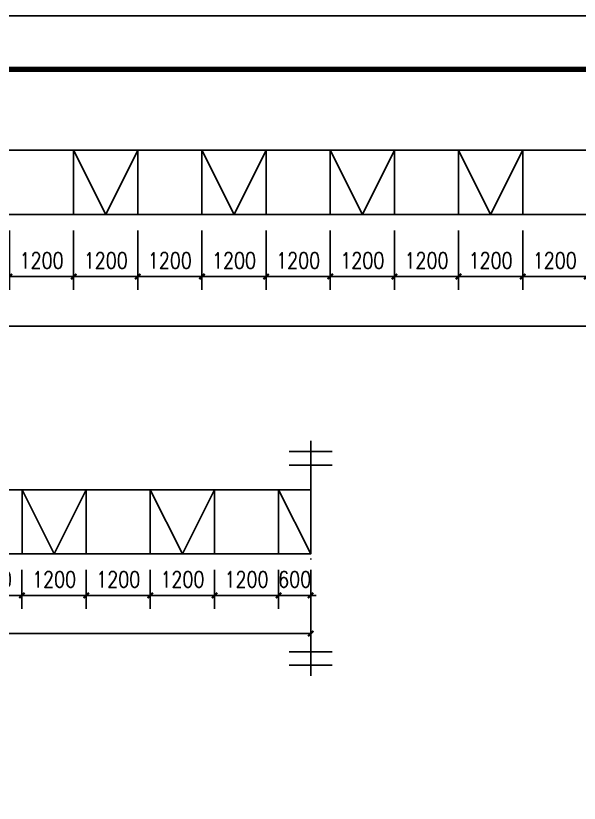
# Model space of a CAD drawing. Extents: x 3757684 to 3906284, y -130571 to 413559.
# Drawn here: x 3806945 to 3817486, y 398830 to 413559 of the extents above; entities that cross this region are included whole.
import ezdxf

# ---------------------------------------------------------------- set-up
doc = ezdxf.new("R2010")
doc.units = 0
doc.header["$LTSCALE"] = 1000
doc.header["$MEASUREMENT"] = 0
doc.linetypes.add('DOTE', pattern=[2.42, 2, -0.2, 0.02, -0.2])
doc.layers.get('0').update_dxf_attribs({"color": 4, "linetype": 'CONTINUOUS'})
doc.layers.get('Defpoints').update_dxf_attribs({"linetype": 'CONTINUOUS'})
for name, color, linetype in [('DIM_SYMB', 3, 'CONTINUOUS'), ('PUB_DIM', 3, 'CONTINUOUS'), ('PUB_TITLE', 4, 'CONTINUOUS')]:
    doc.layers.add(name, color=color, linetype=linetype)
doc.styles.add('DIM_FONT', font='SIMPLEX.shx', dxfattribs={"width": 0.8})
doc.dimstyles.new('DIMN', dxfattribs={"dimtxt": 300, "dimasz": 100, "dimexe": 250, "dimexo": 300, "dimgap": 150, "dimtad": 1, "dimdec": 0, "dimzin": 0, "dimdsep": 46, "dimtxsty": 'DIM_FONT', "dimblk": 'ARCHTICK', "dimcen": 0.09, "dimclrt": 7, "dimazin": 2, "dimtfac": 1, "dimtdec": 0, "dimtix": 1, "dimtmove": 2, "dimatfit": 3, "dimldrblk": 'ARCHTICK', "dimfxl": 0, "dimtolj": 1, "dimtzin": 0, "dimarcsym": 0})

# ---------------------------------------------------------------- blocks, each defined once
blk = doc.blocks.new('_ArchTick')
at = {"color": 0, "linetype": 'ByBlock', "const_width": 0.4}
blk.add_lwpolyline([(-0.5, -0.5), (0.5, 0.5)], dxfattribs=at)
blk = doc.blocks.new('*D285')
at = {"layer": 'Defpoints', "color": 0}
for p in [(3791462, 403495), (3812462, 403495), (3812462, 402002)]:
    blk.add_point(p, dxfattribs=at)
at = {"layer": 'PUB_DIM', "color": 0, "lineweight": -2}
for p, q in [((3791462, 403195), (3791462, 401752)), ((3812462, 403195), (3812462, 401752)), ((3791462, 402002), (3812462, 402002))]:
    blk.add_line(p, q, dxfattribs=at)
at = {"layer": 'PUB_DIM', "color": 0, "lineweight": -2, "xscale": 100, "yscale": 100, "zscale": 100, "rotation": 180}
blk.add_blockref('_ArchTick', (3791462, 402002), dxfattribs=at)
at = {"layer": 'PUB_DIM', "color": 0, "lineweight": -2, "xscale": 100, "yscale": 100, "zscale": 100}
blk.add_blockref('_ArchTick', (3812462, 402002), dxfattribs=at)
at = {"layer": 'PUB_DIM', "color": 7, "insert": (3801962, 402302), "char_height": 300, "attachment_point": 5, "style": 'DIM_FONT'}
blk.add_mtext('\\A1;21000', dxfattribs=at)
blk = doc.blocks.new('*D298')
at = {"layer": 'Defpoints', "color": 0}
for p in [(3805862, 403495), (3807062, 403495), (3807062, 402717)]:
    blk.add_point(p, dxfattribs=at)
at = {"layer": 'PUB_DIM', "color": 0, "lineweight": -2}
for p, q in [((3805862, 403195), (3805862, 402467)), ((3807062, 403195), (3807062, 402467)), ((3805862, 402717), (3807062, 402717))]:
    blk.add_line(p, q, dxfattribs=at)
at = {"layer": 'PUB_DIM', "color": 0, "lineweight": -2, "xscale": 100, "yscale": 100, "zscale": 100, "rotation": 180}
blk.add_blockref('_ArchTick', (3805862, 402717), dxfattribs=at)
at = {"layer": 'PUB_DIM', "color": 0, "lineweight": -2, "xscale": 100, "yscale": 100, "zscale": 100}
blk.add_blockref('_ArchTick', (3807062, 402717), dxfattribs=at)
at = {"layer": 'PUB_DIM', "color": 7, "insert": (3806462, 403017), "char_height": 300, "attachment_point": 5, "style": 'DIM_FONT'}
blk.add_mtext('\\A1;1200', dxfattribs=at)
blk = doc.blocks.new('*D299')
at = {"layer": 'Defpoints', "color": 0}
for p in [(3807062, 403495), (3808262, 403495), (3808262, 402717)]:
    blk.add_point(p, dxfattribs=at)
at = {"layer": 'PUB_DIM', "color": 0, "lineweight": -2}
for p, q in [((3807062, 403195), (3807062, 402467)), ((3808262, 403195), (3808262, 402467)), ((3807062, 402717), (3808262, 402717))]:
    blk.add_line(p, q, dxfattribs=at)
at = {"layer": 'PUB_DIM', "color": 0, "lineweight": -2, "xscale": 100, "yscale": 100, "zscale": 100, "rotation": 180}
blk.add_blockref('_ArchTick', (3807062, 402717), dxfattribs=at)
at = {"layer": 'PUB_DIM', "color": 0, "lineweight": -2, "xscale": 100, "yscale": 100, "zscale": 100}
blk.add_blockref('_ArchTick', (3808262, 402717), dxfattribs=at)
at = {"layer": 'PUB_DIM', "color": 7, "insert": (3807662, 403017), "char_height": 300, "attachment_point": 5, "style": 'DIM_FONT'}
blk.add_mtext('\\A1;1200', dxfattribs=at)
blk = doc.blocks.new('*D300')
at = {"layer": 'Defpoints', "color": 0}
for p in [(3808262, 403495), (3809462, 403495), (3809462, 402717)]:
    blk.add_point(p, dxfattribs=at)
at = {"layer": 'PUB_DIM', "color": 0, "lineweight": -2}
for p, q in [((3808262, 403195), (3808262, 402467)), ((3809462, 403195), (3809462, 402467)), ((3808262, 402717), (3809462, 402717))]:
    blk.add_line(p, q, dxfattribs=at)
at = {"layer": 'PUB_DIM', "color": 0, "lineweight": -2, "xscale": 100, "yscale": 100, "zscale": 100, "rotation": 180}
blk.add_blockref('_ArchTick', (3808262, 402717), dxfattribs=at)
at = {"layer": 'PUB_DIM', "color": 0, "lineweight": -2, "xscale": 100, "yscale": 100, "zscale": 100}
blk.add_blockref('_ArchTick', (3809462, 402717), dxfattribs=at)
at = {"layer": 'PUB_DIM', "color": 7, "insert": (3808862, 403017), "char_height": 300, "attachment_point": 5, "style": 'DIM_FONT'}
blk.add_mtext('\\A1;1200', dxfattribs=at)
blk = doc.blocks.new('*D301')
at = {"layer": 'Defpoints', "color": 0}
for p in [(3809462, 403495), (3810662, 403495), (3810662, 402717)]:
    blk.add_point(p, dxfattribs=at)
at = {"layer": 'PUB_DIM', "color": 0, "lineweight": -2}
for p, q in [((3809462, 403195), (3809462, 402467)), ((3810662, 403195), (3810662, 402467)), ((3809462, 402717), (3810662, 402717))]:
    blk.add_line(p, q, dxfattribs=at)
at = {"layer": 'PUB_DIM', "color": 0, "lineweight": -2, "xscale": 100, "yscale": 100, "zscale": 100, "rotation": 180}
blk.add_blockref('_ArchTick', (3809462, 402717), dxfattribs=at)
at = {"layer": 'PUB_DIM', "color": 0, "lineweight": -2, "xscale": 100, "yscale": 100, "zscale": 100}
blk.add_blockref('_ArchTick', (3810662, 402717), dxfattribs=at)
at = {"layer": 'PUB_DIM', "color": 7, "insert": (3810062, 403017), "char_height": 300, "attachment_point": 5, "style": 'DIM_FONT'}
blk.add_mtext('\\A1;1200', dxfattribs=at)
blk = doc.blocks.new('*D302')
at = {"layer": 'Defpoints', "color": 0}
for p in [(3810662, 403495), (3811862, 403495), (3811862, 402717)]:
    blk.add_point(p, dxfattribs=at)
at = {"layer": 'PUB_DIM', "color": 0, "lineweight": -2}
for p, q in [((3810662, 403195), (3810662, 402467)), ((3811862, 403195), (3811862, 402467)), ((3810662, 402717), (3811862, 402717))]:
    blk.add_line(p, q, dxfattribs=at)
at = {"layer": 'PUB_DIM', "color": 0, "lineweight": -2, "xscale": 100, "yscale": 100, "zscale": 100, "rotation": 180}
blk.add_blockref('_ArchTick', (3810662, 402717), dxfattribs=at)
at = {"layer": 'PUB_DIM', "color": 0, "lineweight": -2, "xscale": 100, "yscale": 100, "zscale": 100}
blk.add_blockref('_ArchTick', (3811862, 402717), dxfattribs=at)
at = {"layer": 'PUB_DIM', "color": 7, "insert": (3811262, 403017), "char_height": 300, "attachment_point": 5, "style": 'DIM_FONT'}
blk.add_mtext('\\A1;1200', dxfattribs=at)
blk = doc.blocks.new('*D303')
at = {"layer": 'Defpoints', "color": 0}
for p in [(3811862, 403495), (3812462, 403495), (3812462, 402717)]:
    blk.add_point(p, dxfattribs=at)
at = {"layer": 'PUB_DIM', "color": 0, "lineweight": -2}
for p, q in [((3811862, 403195), (3811862, 402467)), ((3812462, 403195), (3812462, 402467)), ((3811862, 402717), (3811762, 402717)), ((3811862, 402717), (3812462, 402717)), ((3812462, 402717), (3812562, 402717))]:
    blk.add_line(p, q, dxfattribs=at)
at = {"layer": 'PUB_DIM', "color": 0, "lineweight": -2, "xscale": 100, "yscale": 100, "zscale": 100}
blk.add_blockref('_ArchTick', (3811862, 402717), dxfattribs=at)
at = {"layer": 'PUB_DIM', "color": 0, "lineweight": -2, "xscale": 100, "yscale": 100, "zscale": 100, "rotation": 180}
blk.add_blockref('_ArchTick', (3812462, 402717), dxfattribs=at)
at = {"layer": 'PUB_DIM', "color": 7, "insert": (3812162, 403017), "char_height": 300, "attachment_point": 5, "style": 'DIM_FONT'}
blk.add_mtext('\\A1;600', dxfattribs=at)
blk = doc.blocks.new('*D305')
at = {"layer": 'Defpoints', "color": 0}
for p in [(3778028, 409843), (3821228, 409843), (3821228, 407754)]:
    blk.add_point(p, dxfattribs=at)
at = {"layer": 'PUB_DIM', "color": 0, "lineweight": -2}
for p, q in [((3778028, 409543), (3778028, 407504)), ((3821228, 409543), (3821228, 407504)), ((3778028, 407754), (3821228, 407754))]:
    blk.add_line(p, q, dxfattribs=at)
at = {"layer": 'PUB_DIM', "color": 0, "lineweight": -2, "xscale": 100, "yscale": 100, "zscale": 100, "rotation": 180}
blk.add_blockref('_ArchTick', (3778028, 407754), dxfattribs=at)
at = {"layer": 'PUB_DIM', "color": 0, "lineweight": -2, "xscale": 100, "yscale": 100, "zscale": 100}
blk.add_blockref('_ArchTick', (3821228, 407754), dxfattribs=at)
at = {"layer": 'PUB_DIM', "color": 7, "insert": (3799628, 408054), "char_height": 300, "attachment_point": 5, "style": 'DIM_FONT'}
blk.add_mtext('\\A1;43200', dxfattribs=at)
blk = doc.blocks.new('*D331')
at = {"layer": 'Defpoints', "color": 0}
for p in [(3806828, 409843), (3808028, 409843), (3808028, 408681)]:
    blk.add_point(p, dxfattribs=at)
at = {"layer": 'PUB_DIM', "color": 0, "lineweight": -2}
for p, q in [((3806828, 409543), (3806828, 408431)), ((3808028, 409543), (3808028, 408431)), ((3806828, 408681), (3808028, 408681))]:
    blk.add_line(p, q, dxfattribs=at)
at = {"layer": 'PUB_DIM', "color": 0, "lineweight": -2, "xscale": 100, "yscale": 100, "zscale": 100, "rotation": 180}
blk.add_blockref('_ArchTick', (3806828, 408681), dxfattribs=at)
at = {"layer": 'PUB_DIM', "color": 0, "lineweight": -2, "xscale": 100, "yscale": 100, "zscale": 100}
blk.add_blockref('_ArchTick', (3808028, 408681), dxfattribs=at)
at = {"layer": 'PUB_DIM', "color": 7, "insert": (3807428, 408981), "char_height": 300, "attachment_point": 5, "style": 'DIM_FONT'}
blk.add_mtext('\\A1;1200', dxfattribs=at)
blk = doc.blocks.new('*D332')
at = {"layer": 'Defpoints', "color": 0}
for p in [(3808028, 409843), (3809228, 409843), (3809228, 408681)]:
    blk.add_point(p, dxfattribs=at)
at = {"layer": 'PUB_DIM', "color": 0, "lineweight": -2}
for p, q in [((3808028, 409543), (3808028, 408431)), ((3809228, 409543), (3809228, 408431)), ((3808028, 408681), (3809228, 408681))]:
    blk.add_line(p, q, dxfattribs=at)
at = {"layer": 'PUB_DIM', "color": 0, "lineweight": -2, "xscale": 100, "yscale": 100, "zscale": 100, "rotation": 180}
blk.add_blockref('_ArchTick', (3808028, 408681), dxfattribs=at)
at = {"layer": 'PUB_DIM', "color": 0, "lineweight": -2, "xscale": 100, "yscale": 100, "zscale": 100}
blk.add_blockref('_ArchTick', (3809228, 408681), dxfattribs=at)
at = {"layer": 'PUB_DIM', "color": 7, "insert": (3808628, 408981), "char_height": 300, "attachment_point": 5, "style": 'DIM_FONT'}
blk.add_mtext('\\A1;1200', dxfattribs=at)
blk = doc.blocks.new('*D333')
at = {"layer": 'Defpoints', "color": 0}
for p in [(3809228, 409843), (3810428, 409843), (3810428, 408681)]:
    blk.add_point(p, dxfattribs=at)
at = {"layer": 'PUB_DIM', "color": 0, "lineweight": -2}
for p, q in [((3809228, 409543), (3809228, 408431)), ((3810428, 409543), (3810428, 408431)), ((3809228, 408681), (3810428, 408681))]:
    blk.add_line(p, q, dxfattribs=at)
at = {"layer": 'PUB_DIM', "color": 0, "lineweight": -2, "xscale": 100, "yscale": 100, "zscale": 100, "rotation": 180}
blk.add_blockref('_ArchTick', (3809228, 408681), dxfattribs=at)
at = {"layer": 'PUB_DIM', "color": 0, "lineweight": -2, "xscale": 100, "yscale": 100, "zscale": 100}
blk.add_blockref('_ArchTick', (3810428, 408681), dxfattribs=at)
at = {"layer": 'PUB_DIM', "color": 7, "insert": (3809828, 408981), "char_height": 300, "attachment_point": 5, "style": 'DIM_FONT'}
blk.add_mtext('\\A1;1200', dxfattribs=at)
blk = doc.blocks.new('*D334')
at = {"layer": 'Defpoints', "color": 0}
for p in [(3810428, 409843), (3811628, 409843), (3811628, 408681)]:
    blk.add_point(p, dxfattribs=at)
at = {"layer": 'PUB_DIM', "color": 0, "lineweight": -2}
for p, q in [((3810428, 409543), (3810428, 408431)), ((3811628, 409543), (3811628, 408431)), ((3810428, 408681), (3811628, 408681))]:
    blk.add_line(p, q, dxfattribs=at)
at = {"layer": 'PUB_DIM', "color": 0, "lineweight": -2, "xscale": 100, "yscale": 100, "zscale": 100, "rotation": 180}
blk.add_blockref('_ArchTick', (3810428, 408681), dxfattribs=at)
at = {"layer": 'PUB_DIM', "color": 0, "lineweight": -2, "xscale": 100, "yscale": 100, "zscale": 100}
blk.add_blockref('_ArchTick', (3811628, 408681), dxfattribs=at)
at = {"layer": 'PUB_DIM', "color": 7, "insert": (3811028, 408981), "char_height": 300, "attachment_point": 5, "style": 'DIM_FONT'}
blk.add_mtext('\\A1;1200', dxfattribs=at)
blk = doc.blocks.new('*D335')
at = {"layer": 'Defpoints', "color": 0}
for p in [(3811628, 409843), (3812828, 409843), (3812828, 408681)]:
    blk.add_point(p, dxfattribs=at)
at = {"layer": 'PUB_DIM', "color": 0, "lineweight": -2}
for p, q in [((3811628, 409543), (3811628, 408431)), ((3812828, 409543), (3812828, 408431)), ((3811628, 408681), (3812828, 408681))]:
    blk.add_line(p, q, dxfattribs=at)
at = {"layer": 'PUB_DIM', "color": 0, "lineweight": -2, "xscale": 100, "yscale": 100, "zscale": 100, "rotation": 180}
blk.add_blockref('_ArchTick', (3811628, 408681), dxfattribs=at)
at = {"layer": 'PUB_DIM', "color": 0, "lineweight": -2, "xscale": 100, "yscale": 100, "zscale": 100}
blk.add_blockref('_ArchTick', (3812828, 408681), dxfattribs=at)
at = {"layer": 'PUB_DIM', "color": 7, "insert": (3812228, 408981), "char_height": 300, "attachment_point": 5, "style": 'DIM_FONT'}
blk.add_mtext('\\A1;1200', dxfattribs=at)
blk = doc.blocks.new('*D336')
at = {"layer": 'Defpoints', "color": 0}
for p in [(3812828, 409843), (3814028, 409843), (3814028, 408681)]:
    blk.add_point(p, dxfattribs=at)
at = {"layer": 'PUB_DIM', "color": 0, "lineweight": -2}
for p, q in [((3812828, 409543), (3812828, 408431)), ((3814028, 409543), (3814028, 408431)), ((3812828, 408681), (3814028, 408681))]:
    blk.add_line(p, q, dxfattribs=at)
at = {"layer": 'PUB_DIM', "color": 0, "lineweight": -2, "xscale": 100, "yscale": 100, "zscale": 100, "rotation": 180}
blk.add_blockref('_ArchTick', (3812828, 408681), dxfattribs=at)
at = {"layer": 'PUB_DIM', "color": 0, "lineweight": -2, "xscale": 100, "yscale": 100, "zscale": 100}
blk.add_blockref('_ArchTick', (3814028, 408681), dxfattribs=at)
at = {"layer": 'PUB_DIM', "color": 7, "insert": (3813428, 408981), "char_height": 300, "attachment_point": 5, "style": 'DIM_FONT'}
blk.add_mtext('\\A1;1200', dxfattribs=at)
blk = doc.blocks.new('*D337')
at = {"layer": 'Defpoints', "color": 0}
for p in [(3814028, 409843), (3815228, 409843), (3815228, 408681)]:
    blk.add_point(p, dxfattribs=at)
at = {"layer": 'PUB_DIM', "color": 0, "lineweight": -2}
for p, q in [((3814028, 409543), (3814028, 408431)), ((3815228, 409543), (3815228, 408431)), ((3814028, 408681), (3815228, 408681))]:
    blk.add_line(p, q, dxfattribs=at)
at = {"layer": 'PUB_DIM', "color": 0, "lineweight": -2, "xscale": 100, "yscale": 100, "zscale": 100, "rotation": 180}
blk.add_blockref('_ArchTick', (3814028, 408681), dxfattribs=at)
at = {"layer": 'PUB_DIM', "color": 0, "lineweight": -2, "xscale": 100, "yscale": 100, "zscale": 100}
blk.add_blockref('_ArchTick', (3815228, 408681), dxfattribs=at)
at = {"layer": 'PUB_DIM', "color": 7, "insert": (3814628, 408981), "char_height": 300, "attachment_point": 5, "style": 'DIM_FONT'}
blk.add_mtext('\\A1;1200', dxfattribs=at)
blk = doc.blocks.new('*D338')
at = {"layer": 'Defpoints', "color": 0}
for p in [(3815228, 409843), (3816428, 409843), (3816428, 408681)]:
    blk.add_point(p, dxfattribs=at)
at = {"layer": 'PUB_DIM', "color": 0, "lineweight": -2}
for p, q in [((3815228, 409543), (3815228, 408431)), ((3816428, 409543), (3816428, 408431)), ((3815228, 408681), (3816428, 408681))]:
    blk.add_line(p, q, dxfattribs=at)
at = {"layer": 'PUB_DIM', "color": 0, "lineweight": -2, "xscale": 100, "yscale": 100, "zscale": 100, "rotation": 180}
blk.add_blockref('_ArchTick', (3815228, 408681), dxfattribs=at)
at = {"layer": 'PUB_DIM', "color": 0, "lineweight": -2, "xscale": 100, "yscale": 100, "zscale": 100}
blk.add_blockref('_ArchTick', (3816428, 408681), dxfattribs=at)
at = {"layer": 'PUB_DIM', "color": 7, "insert": (3815828, 408981), "char_height": 300, "attachment_point": 5, "style": 'DIM_FONT'}
blk.add_mtext('\\A1;1200', dxfattribs=at)
blk = doc.blocks.new('*D339')
at = {"layer": 'Defpoints', "color": 0}
for p in [(3816428, 409843), (3817628, 409843), (3817628, 408681)]:
    blk.add_point(p, dxfattribs=at)
at = {"layer": 'PUB_DIM', "color": 0, "lineweight": -2}
for p, q in [((3816428, 409543), (3816428, 408431)), ((3817628, 409543), (3817628, 408431)), ((3816428, 408681), (3817628, 408681))]:
    blk.add_line(p, q, dxfattribs=at)
at = {"layer": 'PUB_DIM', "color": 0, "lineweight": -2, "xscale": 100, "yscale": 100, "zscale": 100, "rotation": 180}
blk.add_blockref('_ArchTick', (3816428, 408681), dxfattribs=at)
at = {"layer": 'PUB_DIM', "color": 0, "lineweight": -2, "xscale": 100, "yscale": 100, "zscale": 100}
blk.add_blockref('_ArchTick', (3817628, 408681), dxfattribs=at)
at = {"layer": 'PUB_DIM', "color": 7, "insert": (3817028, 408981), "char_height": 300, "attachment_point": 5, "style": 'DIM_FONT'}
blk.add_mtext('\\A1;1200', dxfattribs=at)

msp = doc.modelspace()

# ---------------------------------------------------------------- linework, layer by layer
for p, q in [((3808028.2, 411042.6), (3808028.2, 409842.6)), ((3809228.2, 411042.6), (3809228.2, 409842.6)), ((3810428.2, 411042.6), (3810428.2, 409842.6)), ((3811628.2, 411042.6), (3811628.2, 409842.6)), ((3812828.2, 411042.6), (3812828.2, 409842.6)), ((3814028.2, 411042.6), (3814028.2, 409842.6)), ((3815228.2, 411042.6), (3815228.2, 409842.6)), ((3816428.2, 411042.6), (3816428.2, 409842.6)), ((3807062.4, 404694.9, 0), (3807062.4, 403494.9, 0)), ((3808262.4, 404694.9, 0), (3808262.4, 403494.9, 0)), ((3809462.4, 404694.9, 0), (3809462.4, 403494.9, 0)), ((3810662.4, 404694.9, 0), (3810662.4, 403494.9, 0)), ((3811862.4, 404694.9, 0), (3811862.4, 403494.9, 0))]:
    msp.add_line(p, q)
at = {"elevation": 0}
for points in [[(3778028.2, 411042.6), (3821828.2, 411042.6), (3821828.2, 409842.6), (3778028.2, 409842.6)], [(3791462.4, 404694.9), (3812462.4, 404694.9), (3812462.4, 403494.9), (3791462.4, 403494.9)]]:
    msp.add_lwpolyline(points, close=True, dxfattribs=at)
at = {"color": 8}
for points in [[(3808028.2, 411042.6), (3808628.2, 409842.6), (3809228.2, 411042.6)], [(3810428.2, 411042.6), (3811028.2, 409842.6), (3811628.2, 411042.6)], [(3812828.2, 411042.6), (3813428.2, 409842.6), (3814028.2, 411042.6)], [(3815228.2, 411042.6), (3815828.2, 409842.6), (3816428.2, 411042.6)]]:
    msp.add_lwpolyline(points, dxfattribs=at)
at = {"color": 8, "elevation": 0}
for points in [[(3807062.4, 404694.9), (3807662.4, 403494.9), (3808262.4, 404694.9)], [(3809462.4, 404694.9), (3810062.4, 403494.9), (3810662.4, 404694.9)], [(3811862.4, 404694.9), (3812462.4, 403494.9), (3812462.4, 404694.9)]]:
    msp.add_lwpolyline(points, dxfattribs=at)
at = {"layer": 'DIM_SYMB', "linetype": 'DOTE'}
msp.add_line((3812462.4, 405606.3), (3812462.4, 401212.4), dxfattribs=at)
at = {"layer": 'DIM_SYMB'}
for p, q in [((3812062.4, 405406.3), (3812862.4, 405406.3)), ((3812062.4, 405156.3), (3812862.4, 405156.3)), ((3812062.4, 401662.4), (3812862.4, 401662.4)), ((3812062.4, 401412.4), (3812862.4, 401412.4))]:
    msp.add_line(p, q, dxfattribs=at)
at = {"layer": 'PUB_TITLE', "elevation": 13.9}
msp.add_lwpolyline([(3757684, 371559.1), (3831984, 371559.1), (3831984, 413559.1), (3757684, 413559.1)], close=True, dxfattribs=at)
at = {"layer": 'PUB_TITLE', "const_width": 100, "elevation": 13.9}
msp.add_lwpolyline([(3760184, 372559.1), (3830984, 372559.1), (3830984, 412559.1), (3760184, 412559.1)], close=True, dxfattribs=at)

# ---------------------------------------------------------------- dimensions: what is measured, and where the dimension line sits
at = {"layer": 'PUB_DIM'}
for p1, p2, distance, picture, middle in [((3778028.2, 409842.6), (3821228.2, 409842.6), -2089, '*D305', (3799628.2, 408053.6)), ((3806828.2, 409842.6), (3808028.2, 409842.6), -1161.3, '*D331', (3807428.2, 408981.4)), ((3808028.2, 409842.6), (3809228.2, 409842.6), -1161.3, '*D332', (3808628.2, 408981.4)), ((3809228.2, 409842.6), (3810428.2, 409842.6), -1161.3, '*D333', (3809828.2, 408981.4)), ((3810428.2, 409842.6), (3811628.2, 409842.6), -1161.3, '*D334', (3811028.2, 408981.4)), ((3811628.2, 409842.6), (3812828.2, 409842.6), -1161.3, '*D335', (3812228.2, 408981.4)), ((3812828.2, 409842.6), (3814028.2, 409842.6), -1161.3, '*D336', (3813428.2, 408981.4)), ((3814028.2, 409842.6), (3815228.2, 409842.6), -1161.3, '*D337', (3814628.2, 408981.4)), ((3815228.2, 409842.6), (3816428.2, 409842.6), -1161.3, '*D338', (3815828.2, 408981.4)), ((3816428.2, 409842.6), (3817628.2, 409842.6), -1161.3, '*D339', (3817028.2, 408981.4)), ((3791462.4, 403494.9), (3812462.4, 403494.9), -1492.4, '*D285', (3801962.4, 402302.5)), ((3805862.4, 403494.9), (3807062.4, 403494.9), -777.6, '*D298', (3806462.4, 403017.3)), ((3807062.4, 403494.9), (3808262.4, 403494.9), -777.6, '*D299', (3807662.4, 403017.3)), ((3808262.4, 403494.9), (3809462.4, 403494.9), -777.6, '*D300', (3808862.4, 403017.3)), ((3809462.4, 403494.9), (3810662.4, 403494.9), -777.6, '*D301', (3810062.4, 403017.3)), ((3810662.4, 403494.9), (3811862.4, 403494.9), -777.6, '*D302', (3811262.4, 403017.3)), ((3811862.4, 403494.9), (3812462.4, 403494.9), -777.6, '*D303', (3812162.4, 403017.3))]:
    dim = msp.add_aligned_dim(p1=p1, p2=p2, distance=distance, dimstyle='DIMN', dxfattribs=at)
    dim.commit()
    dim.dimension.update_dxf_attribs({"geometry": picture, "text_midpoint": middle})

doc.saveas('drawing.dxf')
